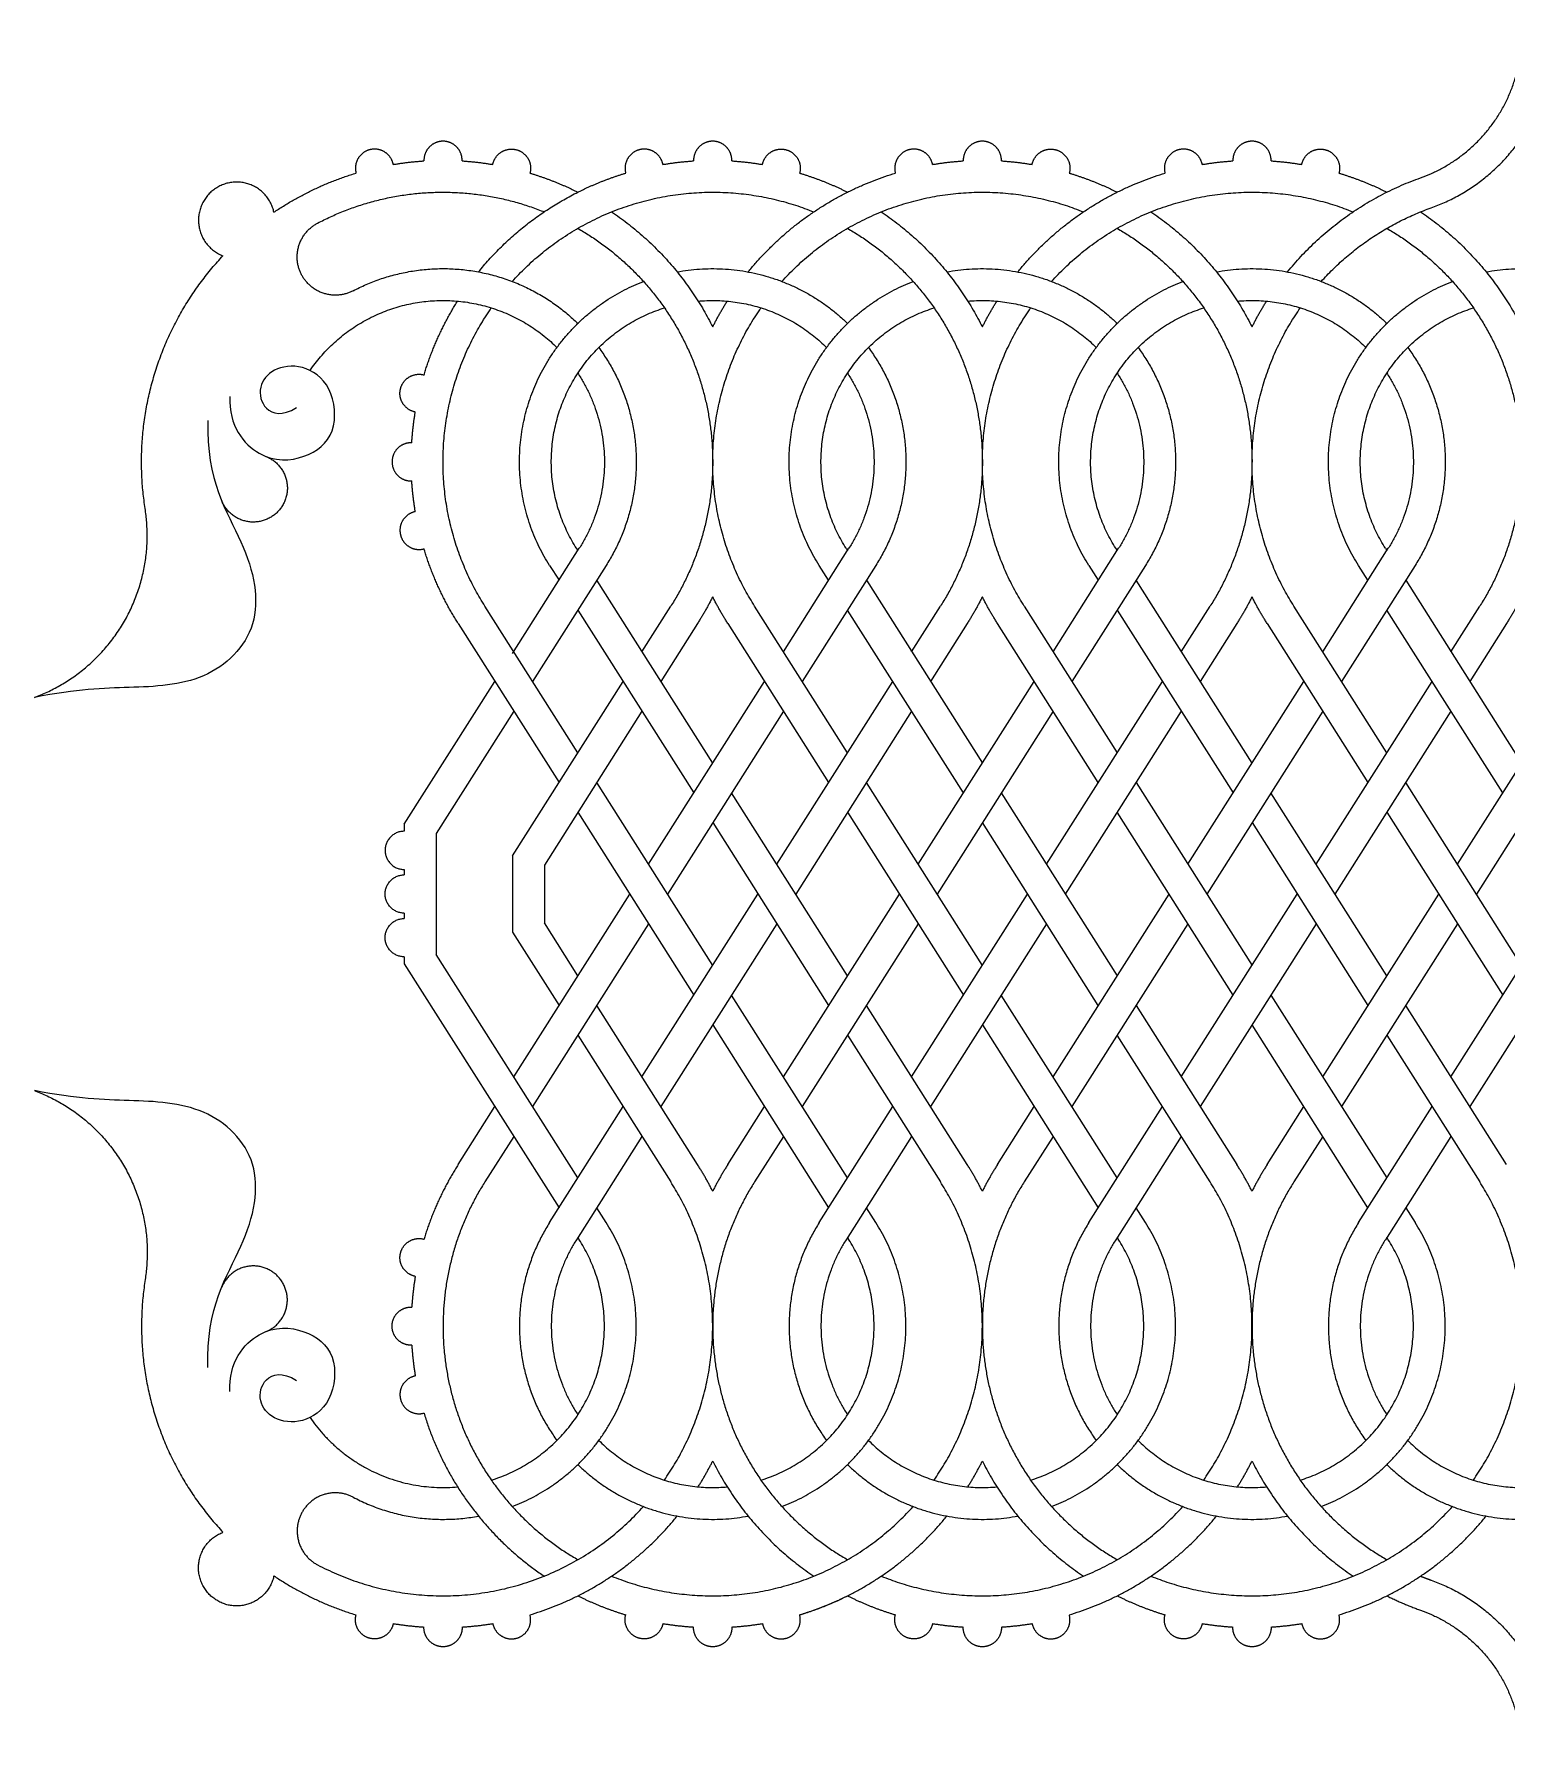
# Model space of a CAD drawing. Header units: millimetres. Extents: x -117 to 119, y -123 to 112.
# Drawn here: x 36.97 to 77.23, y 16.34 to 63.35 of the extents above; entities that cross this region are included whole.
import ezdxf

# ---------------------------------------------------------------- set-up
doc = ezdxf.new("R2010")
doc.units = ezdxf.units.MM
doc.header["$MEASUREMENT"] = 0
doc.layers.add('Layer 03', color=5, linetype='Continuous')

msp = doc.modelspace()

# ---------------------------------------------------------------- linework, layer by layer
at = {"layer": 'Layer 03'}
for p, q in [((50.043, 46.421), (51.869, 49.3)), ((51.829, 49.238), (51.79, 49.3)), ((57.451, 46.473), (59.243, 49.3)), ((59.164, 49.3), (59.204, 49.238)), ((64.825, 46.473), (66.618, 49.3)), ((66.578, 49.238), (66.539, 49.3)), ((72.2, 46.473), (73.993, 49.3)), ((73.913, 49.3), (73.953, 49.238)), ((52.604, 48.833), (50.592, 45.66)), ((51.054, 48.833), (51.314, 48.424)), ((59.979, 48.833), (57.966, 45.66)), ((58.688, 48.424), (58.429, 48.833)), ((67.354, 48.833), (65.341, 45.66)), ((65.803, 48.833), (66.063, 48.424)), ((74.728, 48.833), (72.715, 45.66)), ((73.437, 48.424), (73.178, 48.833)), ((55.517, 43.424), (52.345, 48.424)), ((59.72, 48.424), (62.891, 43.424)), ((70.266, 43.424), (67.094, 48.424)), ((74.469, 48.424), (77.64, 43.424)), ((51.829, 43.708), (49.289, 47.714)), ((51.829, 47.611), (55.001, 42.611)), ((53.583, 46.473), (54.37, 47.714)), ((59.204, 43.708), (56.664, 47.714)), ((62.375, 42.611), (59.204, 47.611)), ((60.957, 46.473), (61.744, 47.714)), ((64.038, 47.714), (66.578, 43.708)), ((66.578, 47.611), (69.75, 42.611)), ((68.332, 46.473), (69.119, 47.714)), ((73.953, 43.708), (71.413, 47.714)), ((77.125, 42.611), (73.953, 47.611)), ((75.706, 46.473), (76.493, 47.714)), ((48.553, 47.247), (51.314, 42.895)), ((55.105, 47.247), (54.098, 45.66)), ((55.928, 47.247), (58.688, 42.895)), ((62.48, 47.247), (61.473, 45.66)), ((66.063, 42.895), (63.303, 47.247)), ((69.854, 47.247), (68.848, 45.66)), ((70.677, 47.247), (73.437, 42.895)), ((77.229, 47.247), (76.222, 45.66)), ((47.081, 41.752), (49.56, 45.66)), ((50.043, 40.892), (53.067, 45.66)), ((53.763, 40.659), (56.935, 45.66)), ((57.27, 40.659), (60.442, 45.66)), ((61.138, 40.659), (64.309, 45.66)), ((64.645, 40.659), (67.816, 45.66)), ((68.512, 40.659), (71.684, 45.66)), ((72.019, 40.659), (75.191, 45.66)), ((75.887, 40.659), (79.058, 45.66)), ((50.076, 44.847), (47.952, 41.499)), ((53.583, 44.847), (50.914, 40.639)), ((57.451, 44.847), (54.279, 39.846)), ((60.957, 44.847), (57.786, 39.846)), ((64.825, 44.847), (61.653, 39.846)), ((68.332, 44.847), (65.16, 39.846)), ((72.2, 44.847), (69.028, 39.846)), ((75.706, 44.847), (72.535, 39.846)), ((79.574, 44.847), (76.403, 39.846)), ((55.517, 37.895), (52.345, 42.895)), ((62.891, 37.895), (59.72, 42.895)), ((67.094, 42.895), (70.266, 37.895)), ((77.64, 37.895), (74.469, 42.895)), ((59.204, 37.61), (56.032, 42.611)), ((63.407, 42.611), (66.578, 37.61)), ((73.953, 37.61), (70.781, 42.611)), ((51.829, 42.082), (55.001, 37.082)), ((59.204, 42.082), (62.375, 37.082)), ((69.75, 37.082), (66.578, 42.082)), ((73.953, 42.082), (77.125, 37.082)), ((47.081, 41.752), (47.081, 41.562)), ((47.952, 41.499), (47.952, 38.194)), ((55.517, 41.798), (58.688, 36.797)), ((66.063, 36.797), (62.891, 41.798)), ((70.266, 41.798), (73.437, 36.797)), ((47.081, 40.517), (47.081, 40.369)), ((50.043, 40.892), (50.043, 38.801)), ((50.076, 34.846), (53.248, 39.846)), ((53.583, 34.846), (56.754, 39.846)), ((57.451, 34.846), (60.622, 39.846)), ((60.957, 34.846), (64.129, 39.846)), ((64.825, 34.846), (67.997, 39.846)), ((68.332, 34.846), (71.503, 39.846)), ((72.2, 34.846), (75.371, 39.846)), ((75.706, 34.846), (78.878, 39.846)), ((47.081, 39.324), (47.081, 39.175)), ((53.763, 39.033), (50.592, 34.033)), ((51.829, 37.61), (50.914, 39.054)), ((57.27, 39.033), (54.098, 34.033)), ((61.138, 39.033), (57.966, 34.033)), ((64.645, 39.033), (61.473, 34.033)), ((68.512, 39.033), (65.341, 34.033)), ((72.019, 39.033), (68.848, 34.033)), ((75.887, 39.033), (72.715, 34.033)), ((79.394, 39.033), (76.222, 34.033)), ((50.043, 38.801), (51.314, 36.797)), ((47.081, 38.13), (47.081, 37.941)), ((51.829, 32.081), (47.952, 38.194)), ((47.081, 37.941), (51.314, 31.268)), ((55.105, 32.445), (52.345, 36.797)), ((59.204, 32.081), (56.032, 37.082)), ((62.48, 32.445), (59.72, 36.797)), ((66.578, 32.081), (63.407, 37.082)), ((67.094, 36.797), (69.854, 32.445)), ((70.781, 37.082), (73.953, 32.081)), ((77.229, 32.445), (74.469, 36.797)), ((55.517, 36.269), (58.688, 31.268)), ((62.891, 36.269), (66.063, 31.268)), ((73.437, 31.268), (70.266, 36.269)), ((51.829, 35.984), (54.37, 31.979)), ((59.204, 35.984), (61.744, 31.979)), ((69.119, 31.979), (66.578, 35.984)), ((73.953, 35.984), (76.493, 31.979)), ((48.553, 32.445), (49.56, 34.033)), ((51.054, 30.859), (53.067, 34.033)), ((55.928, 32.445), (56.935, 34.033)), ((58.429, 30.859), (60.442, 34.033)), ((63.303, 32.445), (64.309, 34.033)), ((65.803, 30.859), (67.816, 34.033)), ((70.677, 32.445), (71.684, 34.033)), ((73.178, 30.859), (75.191, 34.033)), ((50.076, 33.219), (49.289, 31.979)), ((53.583, 33.219), (51.79, 30.393)), ((57.451, 33.219), (56.664, 31.979)), ((60.957, 33.219), (59.164, 30.393)), ((64.825, 33.219), (64.038, 31.979)), ((68.332, 33.219), (66.539, 30.393)), ((72.2, 33.219), (71.413, 31.979)), ((75.706, 33.219), (73.913, 30.393)), ((52.604, 30.859), (52.345, 31.268)), ((59.979, 30.859), (59.72, 31.268)), ((67.354, 30.859), (67.094, 31.268)), ((74.469, 31.268), (74.728, 30.859)), ((51.829, 30.455), (51.869, 30.393)), ((59.204, 30.455), (59.243, 30.393)), ((66.578, 30.455), (66.618, 30.393)), ((73.993, 30.393), (73.953, 30.455))]:
    msp.add_line(p, q, dxfattribs=at)
msp.add_lwpolyline([(50.914, 40.639), (50.914, 39.054)], dxfattribs=at)
for points, weights in [([(74.874, 59.431), (77.64, 60.417), (77.64, 63.353)], [1, 0.817169285018, 1]), ([(75.166, 58.611), (76.715, 59.163), (77.64, 60.523)], [1, 0.950550319009, 1]), ([(46.781, 59.796), (47.198, 59.866), (47.62, 59.893)], [1, 0.998688853737, 1]), ([(48.664, 59.893), (49.086, 59.866), (49.503, 59.796)], [1, 0.998688853737, 1]), ([(54.156, 59.796), (54.572, 59.866), (54.994, 59.893)], [1, 0.998688853737, 1]), ([(56.039, 59.893), (56.461, 59.866), (56.878, 59.796)], [1, 0.998688853737, 1]), ([(61.53, 59.796), (61.947, 59.866), (62.369, 59.893)], [1, 0.998688853737, 1]), ([(63.413, 59.893), (63.835, 59.866), (64.252, 59.796)], [1, 0.998688853737, 1]), ([(68.905, 59.796), (69.322, 59.866), (69.743, 59.893)], [1, 0.998688853737, 1]), ([(70.788, 59.893), (71.21, 59.866), (71.627, 59.796)], [1, 0.998688853737, 1]), ([(43.517, 58.49), (44.559, 59.196), (45.764, 59.559)], [1, 0.988557630327, 1]), ([(50.52, 59.559), (51.197, 59.355), (51.829, 59.039)], [1, 0.996346281081, 1]), ([(51.829, 59.039), (52.462, 59.355), (53.138, 59.559)], [1, 0.996346281084, 1]), ([(56.487, 56.858), (58.085, 58.827), (60.513, 59.559)], [1, 0.955820526331, 1]), ([(57.895, 59.559), (58.572, 59.355), (59.204, 59.039)], [1, 0.996346281089, 1]), ([(63.862, 56.858), (65.459, 58.827), (67.887, 59.559)], [1, 0.95582052634, 1]), ([(65.269, 59.559), (65.946, 59.355), (66.578, 59.039)], [1, 0.996346281072, 1]), ([(71.236, 56.858), (72.694, 58.655), (74.874, 59.431)], [1, 0.962812317229, 1]), ([(72.644, 59.559), (73.321, 59.355), (73.953, 59.039)], [1, 0.996346281088, 1]), ([(44.712, 58.192), (47.742, 59.784), (50.914, 58.497)], [1, 0.907078023531, 1]), ([(49.113, 56.858), (50.235, 58.242), (51.829, 59.039)], [1, 0.977433229533, 1]), ([(50.035, 56.597), (53.492, 60.437), (58.281, 58.5)], [1, 0.818996400757, 1]), ([(57.41, 56.597), (60.866, 60.437), (65.656, 58.5)], [1, 0.818996400635, 1]), ([(64.784, 56.597), (68.241, 60.437), (73.031, 58.5)], [1, 0.818996400757, 1]), ([(52.752, 58.5), (54.548, 57.289), (55.517, 55.352)], [1, 0.96718552604, 1]), ([(60.126, 58.5), (61.922, 57.289), (62.891, 55.352)], [1, 0.967185526013, 1]), ([(67.501, 58.5), (69.297, 57.289), (70.266, 55.352)], [1, 0.96718552604, 1]), ([(72.159, 56.597), (73.408, 57.984), (75.166, 58.611)], [1, 0.969430638292, 1]), ([(74.875, 58.5), (76.671, 57.289), (77.64, 55.352)], [1, 0.967185526013, 1]), ([(39.996, 50.387), (39.373, 54.362), (42.123, 57.299)], [1, 0.898715701482, 1]), ([(45.685, 56.342), (49.081, 58.126), (51.829, 55.449)], [1, 0.809199389752, 1]), ([(54.546, 56.858), (57.24, 57.361), (59.204, 55.449)], [1, 0.887669925713, 1]), ([(61.92, 56.858), (64.615, 57.361), (66.578, 55.449)], [1, 0.887669925615, 1]), ([(69.295, 56.858), (71.989, 57.361), (73.953, 55.449)], [1, 0.887669925713, 1]), ([(76.67, 56.858), (79.364, 57.361), (81.328, 55.449)], [1, 0.887669925615, 1]), ([(47.622, 54.042), (47.944, 55.113), (48.54, 56.059)], [1, 0.990928577982, 1]), ([(55.119, 56.059), (57.171, 56.245), (58.631, 54.79)], [1, 0.906066287041, 1]), ([(55.517, 55.352), (55.698, 55.715), (55.915, 56.059)], [1, 0.998789616499, 1]), ([(62.493, 56.059), (64.546, 56.245), (66.006, 54.79)], [1, 0.906066286951, 1]), ([(62.891, 55.352), (63.073, 55.715), (63.289, 56.059)], [1, 0.998789616494, 1]), ([(69.868, 56.059), (71.92, 56.245), (73.38, 54.79)], [1, 0.906066287041, 1]), ([(70.266, 55.352), (70.447, 55.715), (70.664, 56.059)], [1, 0.998789616499, 1]), ([(49.289, 47.714), (46.664, 51.852), (49.463, 55.875)], [1, 0.832892422629, 1]), ([(56.664, 47.714), (54.039, 51.852), (56.837, 55.875)], [1, 0.832892422009, 1]), ([(64.038, 47.714), (61.414, 51.852), (64.212, 55.875)], [1, 0.832892421053, 1]), ([(71.413, 47.714), (68.788, 51.852), (71.586, 55.875)], [1, 0.83289242084, 1]), ([(52.402, 54.79), (54.537, 51.881), (52.604, 48.833)], [1, 0.825795826243, 1]), ([(59.777, 54.79), (61.912, 51.881), (59.979, 48.833)], [1, 0.825795826247, 1]), ([(67.151, 54.79), (69.286, 51.881), (67.354, 48.833)], [1, 0.825795826339, 1]), ([(74.526, 54.79), (76.661, 51.881), (74.728, 48.833)], [1, 0.825795826268, 1]), ([(51.829, 54.089), (53.396, 51.707), (51.869, 49.3)], [1, 0.840019645593, 1]), ([(59.204, 54.089), (60.77, 51.707), (59.243, 49.3)], [1, 0.840019645609, 1]), ([(66.578, 54.089), (68.145, 51.707), (66.618, 49.3)], [1, 0.840019642652, 1]), ([(73.953, 54.089), (75.519, 51.707), (73.993, 49.3)], [1, 0.84001964539, 1]), ([(47.288, 52.186), (47.314, 52.608), (47.384, 53.025)], [1, 0.998688853737, 1]), ([(47.384, 50.303), (47.314, 50.719), (47.288, 51.141)], [1, 0.998688853737, 1]), ([(36.966, 45.222), (40.595, 46.565), (39.996, 50.387)], [1, 0.773872505279, 1]), ([(48.553, 47.247), (47.948, 48.202), (47.622, 49.285)], [1, 0.990723950116, 1]), ([(55.517, 47.975), (55.329, 47.601), (55.105, 47.247)], [1, 0.99871399371, 1]), ([(55.928, 47.247), (55.704, 47.601), (55.517, 47.975)], [1, 0.998713993697, 1]), ([(62.891, 47.975), (62.704, 47.601), (62.48, 47.247)], [1, 0.998713993714, 1]), ([(63.303, 47.247), (63.078, 47.601), (62.891, 47.975)], [1, 0.998713993736, 1]), ([(70.266, 47.975), (70.078, 47.601), (69.854, 47.247)], [1, 0.998713993733, 1]), ([(70.677, 47.247), (70.453, 47.601), (70.266, 47.975)], [1, 0.998713993737, 1]), ([(77.64, 47.975), (77.453, 47.601), (77.229, 47.247)], [1, 0.998713993728, 1]), ([(36.966, 34.47), (40.595, 33.127), (39.996, 29.305)], [1, 0.773872505279, 1]), ([(48.553, 32.445), (47.948, 31.49), (47.622, 30.407)], [1, 0.990723950115, 1]), ([(55.517, 31.717), (55.329, 32.092), (55.105, 32.445)], [1, 0.99871399371, 1]), ([(55.928, 32.445), (55.704, 32.092), (55.517, 31.717)], [1, 0.998713993454, 1]), ([(62.891, 31.717), (62.704, 32.092), (62.48, 32.445)], [1, 0.998713993736, 1]), ([(63.303, 32.445), (63.078, 32.092), (62.891, 31.717)], [1, 0.998713993715, 1]), ([(70.266, 31.717), (70.078, 32.092), (69.854, 32.445)], [1, 0.998713993736, 1]), ([(70.677, 32.445), (70.453, 32.092), (70.266, 31.717)], [1, 0.998713993701, 1]), ([(54.196, 23.818), (56.994, 27.841), (54.37, 31.979)], [1, 0.832892422642, 1]), ([(61.571, 23.818), (64.369, 27.841), (61.744, 31.979)], [1, 0.832892422628, 1]), ([(68.945, 23.818), (71.743, 27.841), (69.119, 31.979)], [1, 0.832892421023, 1]), ([(76.32, 23.818), (79.118, 27.841), (76.493, 31.979)], [1, 0.83289242161, 1]), ([(51.054, 30.859), (49.121, 27.812), (51.257, 24.902)], [1, 0.825795826268, 1]), ([(58.429, 30.859), (56.496, 27.812), (58.631, 24.902)], [1, 0.825795826337, 1]), ([(65.803, 30.859), (63.87, 27.812), (66.006, 24.902)], [1, 0.825795826268, 1]), ([(73.178, 30.859), (71.245, 27.812), (73.38, 24.902)], [1, 0.82579582634, 1]), ([(51.79, 30.393), (50.263, 27.986), (51.829, 25.604)], [1, 0.840019645378, 1]), ([(59.164, 30.393), (57.638, 27.986), (59.204, 25.604)], [1, 0.840019645643, 1]), ([(66.539, 30.393), (65.012, 27.986), (66.578, 25.604)], [1, 0.840019645523, 1]), ([(73.913, 30.393), (72.387, 27.986), (73.953, 25.604)], [1, 0.840019645662, 1]), ([(39.996, 29.305), (39.373, 25.33), (42.123, 22.393)], [1, 0.898715660045, 1]), ([(47.384, 29.39), (47.314, 28.973), (47.288, 28.551)], [1, 0.998688853737, 1]), ([(47.288, 27.507), (47.314, 27.085), (47.384, 26.668)], [1, 0.998688853737, 1]), ([(44.505, 25.53), (45.967, 23.401), (48.54, 23.634)], [1, 0.86301887473, 1]), ([(47.622, 25.651), (48.471, 22.831), (50.914, 21.188)], [1, 0.941757131534, 1]), ([(52.402, 24.902), (53.862, 23.448), (55.915, 23.634)], [1, 0.906066287041, 1]), ([(59.777, 24.902), (61.237, 23.448), (63.289, 23.634)], [1, 0.906066286951, 1]), ([(67.151, 24.902), (68.611, 23.448), (70.664, 23.634)], [1, 0.906066287041, 1]), ([(74.526, 24.902), (75.986, 23.448), (78.038, 23.634)], [1, 0.906066286951, 1]), ([(51.829, 24.244), (53.793, 22.331), (56.487, 22.835)], [1, 0.887669925713, 1]), ([(55.119, 23.634), (55.335, 23.977), (55.517, 24.34)], [1, 0.998789616499, 1]), ([(55.517, 24.34), (56.486, 22.403), (58.281, 21.192)], [1, 0.96718552604, 1]), ([(59.204, 24.244), (61.167, 22.331), (63.862, 22.835)], [1, 0.887669925615, 1]), ([(62.493, 23.634), (62.71, 23.977), (62.891, 24.34)], [1, 0.998789616494, 1]), ([(62.891, 24.34), (63.86, 22.403), (65.656, 21.192)], [1, 0.967185526013, 1]), ([(66.578, 24.244), (68.542, 22.331), (71.236, 22.835)], [1, 0.887669925713, 1]), ([(69.868, 23.634), (70.084, 23.977), (70.266, 24.34)], [1, 0.998789616499, 1]), ([(70.266, 24.34), (71.235, 22.403), (73.031, 21.192)], [1, 0.96718552604, 1]), ([(73.953, 24.244), (75.916, 22.331), (78.611, 22.835)], [1, 0.887669925615, 1]), ([(44.712, 21.5), (49.788, 18.834), (53.623, 23.095)], [1, 0.789480993484, 1]), ([(45.685, 23.351), (47.309, 22.498), (49.113, 22.835)], [1, 0.94466301058, 1]), ([(52.752, 21.192), (57.542, 19.255), (60.998, 23.095)], [1, 0.818996400757, 1]), ([(60.126, 21.192), (64.916, 19.255), (68.373, 23.095)], [1, 0.818996400635, 1]), ([(67.501, 21.192), (72.291, 19.255), (75.747, 23.095)], [1, 0.818996400757, 1]), ([(50.52, 20.134), (52.948, 20.865), (54.546, 22.835)], [1, 0.955820526327, 1]), ([(57.895, 20.134), (60.323, 20.865), (61.92, 22.835)], [1, 0.955820526355, 1]), ([(65.269, 20.134), (67.698, 20.865), (69.295, 22.835)], [1, 0.955820526297, 1]), ([(72.644, 20.134), (75.072, 20.865), (76.67, 22.835)], [1, 0.955820526352, 1]), ([(43.517, 21.202), (44.559, 20.497), (45.764, 20.134)], [1, 0.988557630327, 1]), ([(74.875, 21.192), (75.019, 21.134), (75.166, 21.082)], [1, 0.999778044175, 1]), ([(75.166, 21.082), (76.715, 20.53), (77.64, 19.17)], [1, 0.950550319009, 1]), ([(51.829, 20.654), (52.462, 20.338), (53.138, 20.134)], [1, 0.996346281084, 1]), ([(51.829, 20.654), (52.462, 20.338), (53.138, 20.134)], [1, 0.996346281084, 1]), ([(57.895, 20.134), (58.572, 20.338), (59.204, 20.654)], [1, 0.996346281089, 1]), ([(59.204, 20.654), (59.836, 20.338), (60.513, 20.134)], [1, 0.996346281083, 1]), ([(66.578, 20.654), (67.211, 20.338), (67.887, 20.134)], [1, 0.996346281085, 1]), ([(73.953, 20.654), (74.401, 20.43), (74.874, 20.261)], [1, 0.99815694576, 1]), ([(74.874, 20.261), (77.64, 19.276), (77.64, 16.339)], [1, 0.817169285018, 1]), ([(46.781, 19.896), (47.198, 19.827), (47.62, 19.8)], [1, 0.998688853737, 1]), ([(48.664, 19.8), (49.086, 19.827), (49.503, 19.896)], [1, 0.998688853737, 1]), ([(54.156, 19.896), (54.572, 19.827), (54.994, 19.8)], [1, 0.998688853737, 1]), ([(54.156, 19.896), (54.572, 19.827), (54.994, 19.8)], [1, 0.998688853737, 1]), ([(56.039, 19.8), (56.461, 19.827), (56.878, 19.896)], [1, 0.998688853737, 1]), ([(56.039, 19.8), (56.461, 19.827), (56.878, 19.896)], [1, 0.998688853737, 1]), ([(61.53, 19.896), (61.947, 19.827), (62.369, 19.8)], [1, 0.998688853737, 1]), ([(63.413, 19.8), (63.835, 19.827), (64.252, 19.896)], [1, 0.998688853737, 1]), ([(68.905, 19.896), (69.322, 19.827), (69.743, 19.8)], [1, 0.998688853737, 1]), ([(70.788, 19.8), (71.21, 19.827), (71.627, 19.896)], [1, 0.998688853737, 1])]:
    msp.add_rational_spline(points, weights, degree=2, dxfattribs=at)
for points, weights, knots in [([(46.781, 59.796), (46.738, 60.013), (46.552, 60.133), (46.365, 60.253), (46.15, 60.202), (45.934, 60.152), (45.82, 59.962), (45.707, 59.773), (45.764, 59.559)], [1, 0.920818306781, 1, 0.920818306781, 1, 0.920818306781, 1, 0.920818306781, 1], [0.296268, 0.296268, 0.296268, 1.498136, 1.498136, 2.700004, 2.700004, 3.901872, 3.901872, 5.103741, 5.103741, 5.103741]), ([(48.664, 59.893), (48.671, 60.114), (48.517, 60.273), (48.363, 60.432), (48.142, 60.432), (47.921, 60.432), (47.767, 60.273), (47.613, 60.114), (47.62, 59.893)], [1, 0.920818306781, 1, 0.920818306781, 1, 0.920818306781, 1, 0.920818306781, 1], [9.377236, 9.377236, 9.377236, 10.579104, 10.579104, 11.780972, 11.780972, 12.982841, 12.982841, 14.184709, 14.184709, 14.184709]), ([(49.503, 59.796), (49.546, 60.013), (49.733, 60.133), (49.919, 60.253), (50.134, 60.202), (50.35, 60.152), (50.464, 59.962), (50.577, 59.773), (50.52, 59.559)], [1, 0.920818306752, 1, 0.920818306752, 1, 0.920818306752, 1, 0.920818306752, 1], [0.296268, 0.296268, 0.296268, 1.498136, 1.498136, 2.700004, 2.700004, 3.901872, 3.901872, 5.103741, 5.103741, 5.103741]), ([(54.156, 59.796), (54.112, 60.013), (53.926, 60.133), (53.74, 60.253), (53.524, 60.202), (53.309, 60.152), (53.195, 59.962), (53.081, 59.773), (53.138, 59.559)], [1, 0.920818306781, 1, 0.920818306781, 1, 0.920818306781, 1, 0.920818306781, 1], [0.296268, 0.296268, 0.296268, 1.498136, 1.498136, 2.700004, 2.700004, 3.901872, 3.901872, 5.103741, 5.103741, 5.103741]), ([(56.039, 59.893), (56.046, 60.114), (55.892, 60.273), (55.738, 60.432), (55.517, 60.432), (55.295, 60.432), (55.141, 60.273), (54.987, 60.114), (54.994, 59.893)], [1, 0.920818306781, 1, 0.920818306781, 1, 0.920818306781, 1, 0.920818306781, 1], [9.377236, 9.377236, 9.377236, 10.579104, 10.579104, 11.780972, 11.780972, 12.982841, 12.982841, 14.184709, 14.184709, 14.184709]), ([(56.878, 59.796), (56.921, 60.013), (57.107, 60.133), (57.293, 60.253), (57.509, 60.202), (57.724, 60.152), (57.838, 59.962), (57.952, 59.773), (57.895, 59.559)], [1, 0.920818306752, 1, 0.920818306752, 1, 0.920818306752, 1, 0.920818306752, 1], [0.296268, 0.296268, 0.296268, 1.498136, 1.498136, 2.700004, 2.700004, 3.901872, 3.901872, 5.103741, 5.103741, 5.103741]), ([(61.53, 59.796), (61.487, 60.013), (61.301, 60.133), (61.115, 60.253), (60.899, 60.202), (60.683, 60.152), (60.57, 59.962), (60.456, 59.773), (60.513, 59.559)], [1, 0.920818306781, 1, 0.920818306781, 1, 0.920818306781, 1, 0.920818306781, 1], [0.296268, 0.296268, 0.296268, 1.498136, 1.498136, 2.700004, 2.700004, 3.901872, 3.901872, 5.103741, 5.103741, 5.103741]), ([(63.413, 59.893), (63.42, 60.114), (63.266, 60.273), (63.112, 60.432), (62.891, 60.432), (62.67, 60.432), (62.516, 60.273), (62.362, 60.114), (62.369, 59.893)], [1, 0.920818306781, 1, 0.920818306781, 1, 0.920818306781, 1, 0.920818306781, 1], [9.377236, 9.377236, 9.377236, 10.579104, 10.579104, 11.780972, 11.780972, 12.982841, 12.982841, 14.184709, 14.184709, 14.184709]), ([(64.252, 59.796), (64.296, 60.013), (64.482, 60.133), (64.668, 60.253), (64.883, 60.202), (65.099, 60.152), (65.213, 59.962), (65.327, 59.773), (65.269, 59.559)], [1, 0.920818306752, 1, 0.920818306752, 1, 0.920818306752, 1, 0.920818306752, 1], [0.296268, 0.296268, 0.296268, 1.498136, 1.498136, 2.700004, 2.700004, 3.901872, 3.901872, 5.103741, 5.103741, 5.103741]), ([(68.905, 59.796), (68.861, 60.013), (68.675, 60.133), (68.489, 60.253), (68.274, 60.202), (68.058, 60.152), (67.944, 59.962), (67.83, 59.773), (67.887, 59.559)], [1, 0.920818306781, 1, 0.920818306781, 1, 0.920818306781, 1, 0.920818306781, 1], [0.296268, 0.296268, 0.296268, 1.498136, 1.498136, 2.700004, 2.700004, 3.901872, 3.901872, 5.103741, 5.103741, 5.103741]), ([(70.788, 59.893), (70.795, 60.114), (70.641, 60.273), (70.487, 60.432), (70.266, 60.432), (70.044, 60.432), (69.89, 60.273), (69.736, 60.114), (69.743, 59.893)], [1, 0.920818306781, 1, 0.920818306781, 1, 0.920818306781, 1, 0.920818306781, 1], [9.377236, 9.377236, 9.377236, 10.579104, 10.579104, 11.780972, 11.780972, 12.982841, 12.982841, 14.184709, 14.184709, 14.184709]), ([(71.627, 59.796), (71.67, 60.013), (71.856, 60.133), (72.042, 60.253), (72.258, 60.202), (72.473, 60.152), (72.587, 59.962), (72.701, 59.773), (72.644, 59.559)], [1, 0.920818306752, 1, 0.920818306752, 1, 0.920818306752, 1, 0.920818306752, 1], [0.296268, 0.296268, 0.296268, 1.498136, 1.498136, 2.700004, 2.700004, 3.901872, 3.901872, 5.103741, 5.103741, 5.103741]), ([(43.517, 58.49), (43.394, 59.07), (42.832, 59.26), (42.271, 59.45), (41.82, 59.065), (41.37, 58.681), (41.47, 58.096), (41.57, 57.512), (42.123, 57.299)], [1, 0.869371062485, 1, 0.869371062485, 1, 0.869371062485, 1, 0.869371062485, 1], [1.501501, 1.501501, 1.501501, 4.595673, 4.595673, 7.689845, 7.689845, 10.784018, 10.784018, 13.87819, 13.87819, 13.87819]), ([(45.685, 56.342), (44.759, 55.855), (44.273, 56.781), (43.787, 57.706), (44.712, 58.192)], [1, 0.707106781187, 1, 0.707106781187, 1], [0, 0, 0, 4.712389, 4.712389, 9.424778, 9.424778, 9.424778]), ([(51.829, 58.05), (54.553, 56.478), (55.303, 53.424), (56.054, 50.37), (54.37, 47.714)], [1, 0.919847751794, 1, 0.919847751794, 1], [209.611056, 209.611056, 209.611056, 228.691794, 228.691794, 247.772532, 247.772532, 247.772532]), ([(59.204, 58.05), (61.927, 56.478), (62.678, 53.424), (63.429, 50.37), (61.744, 47.714)], [1, 0.919847751789, 1, 0.919847751789, 1], [209.611056, 209.611056, 209.611056, 228.691794, 228.691794, 247.772532, 247.772532, 247.772532]), ([(66.578, 58.05), (69.302, 56.478), (70.053, 53.424), (70.803, 50.37), (69.119, 47.714)], [1, 0.919847751813, 1, 0.919847751813, 1], [209.611056, 209.611056, 209.611056, 228.691794, 228.691794, 247.772532, 247.772532, 247.772532]), ([(73.953, 58.05), (76.677, 56.478), (77.427, 53.424), (78.178, 50.37), (76.493, 47.714)], [1, 0.919847751789, 1, 0.919847751789, 1], [209.611056, 209.611056, 209.611056, 228.691794, 228.691794, 247.772532, 247.772532, 247.772532]), ([(51.054, 48.833), (49.714, 50.947), (50.5, 53.324), (51.286, 55.7), (53.623, 56.597)], [1, 0.903726879255, 1, 0.903726879255, 1], [131.17286, 131.17286, 131.17286, 149.901641, 149.901641, 168.630423, 168.630423, 168.630423]), ([(58.429, 48.833), (57.088, 50.947), (57.875, 53.324), (58.661, 55.7), (60.998, 56.597)], [1, 0.903726878634, 1, 0.903726878634, 1], [131.17286, 131.17286, 131.17286, 149.901641, 149.901641, 168.630423, 168.630423, 168.630423]), ([(65.803, 48.833), (64.463, 50.947), (65.249, 53.324), (66.036, 55.7), (68.373, 56.597)], [1, 0.903726878861, 1, 0.903726878861, 1], [131.17286, 131.17286, 131.17286, 149.901641, 149.901641, 168.630423, 168.630423, 168.630423]), ([(73.178, 48.833), (71.837, 50.947), (72.624, 53.324), (73.41, 55.7), (75.747, 56.597)], [1, 0.903726879272, 1, 0.903726879272, 1], [131.17286, 131.17286, 131.17286, 149.901641, 149.901641, 168.630423, 168.630423, 168.630423]), ([(44.505, 54.163), (45.675, 55.867), (47.734, 56.058), (49.792, 56.249), (51.257, 54.79)], [1, 0.905568378207, 1, 0.905568378207, 1], [111.693967, 111.693967, 111.693967, 124.98287, 124.98287, 138.271772, 138.271772, 138.271772]), ([(51.79, 49.3), (50.624, 51.137), (51.372, 53.18), (52.12, 55.224), (54.196, 55.875)], [1, 0.896922892812, 1, 0.896922892812, 1], [93.991039, 93.991039, 93.991039, 107.885324, 107.885324, 121.77961, 121.77961, 121.77961]), ([(59.164, 49.3), (57.999, 51.137), (58.747, 53.18), (59.495, 55.224), (61.571, 55.875)], [1, 0.896922892837, 1, 0.896922892837, 1], [93.991039, 93.991039, 93.991039, 107.885324, 107.885324, 121.77961, 121.77961, 121.77961]), ([(66.539, 49.3), (65.374, 51.137), (66.121, 53.18), (66.869, 55.224), (68.945, 55.875)], [1, 0.896922892779, 1, 0.896922892779, 1], [93.991039, 93.991039, 93.991039, 107.885324, 107.885324, 121.77961, 121.77961, 121.77961]), ([(73.913, 49.3), (72.748, 51.137), (73.496, 53.18), (74.244, 55.224), (76.32, 55.875)], [1, 0.896922892617, 1, 0.896922892617, 1], [93.991039, 93.991039, 93.991039, 107.885324, 107.885324, 121.77961, 121.77961, 121.77961]), ([(47.384, 53.025), (47.167, 53.068), (47.047, 53.254), (46.927, 53.44), (46.978, 53.656), (47.028, 53.871), (47.218, 53.985), (47.408, 54.099), (47.622, 54.042)], [1, 0.920818306752, 1, 0.920818306752, 1, 0.920818306752, 1, 0.920818306752, 1], [0.296268, 0.296268, 0.296268, 1.498136, 1.498136, 2.700004, 2.700004, 3.901872, 3.901872, 5.103741, 5.103741, 5.103741]), ([(47.288, 52.186), (47.066, 52.193), (46.907, 52.039), (46.748, 51.885), (46.748, 51.664), (46.748, 51.442), (46.907, 51.288), (47.066, 51.134), (47.288, 51.141)], [1, 0.920818306781, 1, 0.920818306781, 1, 0.920818306781, 1, 0.920818306781, 1], [9.377236, 9.377236, 9.377236, 10.579104, 10.579104, 11.780972, 11.780972, 12.982841, 12.982841, 14.184709, 14.184709, 14.184709]), ([(43.295, 51.814), (43.761, 51.63), (43.865, 51.14), (43.968, 50.649), (43.615, 50.293), (43.263, 49.937), (42.772, 50.034), (42.28, 50.132), (42.091, 50.596)], [1, 0.880634566726, 1, 0.880634566726, 1, 0.880634566726, 1, 0.880634566726, 1], [0, 0, 0, 2.638739, 2.638739, 5.277477, 5.277477, 7.916216, 7.916216, 10.554955, 10.554955, 10.554955]), ([(47.384, 50.303), (47.167, 50.259), (47.047, 50.073), (46.927, 49.887), (46.978, 49.671), (47.028, 49.456), (47.218, 49.342), (47.408, 49.228), (47.622, 49.285)], [1, 0.920818306781, 1, 0.920818306781, 1, 0.920818306781, 1, 0.920818306781, 1], [0.296268, 0.296268, 0.296268, 1.498136, 1.498136, 2.700004, 2.700004, 3.901872, 3.901872, 5.103741, 5.103741, 5.103741]), ([(47.081, 41.562), (46.559, 41.562), (46.559, 41.04), (46.559, 40.517), (47.081, 40.517)], [1, 0.707106781187, 1, 0.707106781187, 1], [9.424778, 9.424778, 9.424778, 11.780972, 11.780972, 14.137167, 14.137167, 14.137167]), ([(47.081, 39.324), (46.559, 39.324), (46.559, 39.846), (46.559, 40.369), (47.081, 40.369)], [1, 0.707106781187, 1, 0.707106781187, 1], [9.424778, 9.424778, 9.424778, 11.780972, 11.780972, 14.137167, 14.137167, 14.137167]), ([(47.081, 38.13), (46.559, 38.13), (46.559, 38.653), (46.559, 39.175), (47.081, 39.175)], [1, 0.707106781187, 1, 0.707106781187, 1], [9.424778, 9.424778, 9.424778, 11.780972, 11.780972, 14.137167, 14.137167, 14.137167]), ([(49.289, 31.979), (47.605, 29.323), (48.355, 26.269), (49.106, 23.215), (51.829, 21.642)], [1, 0.919847751782, 1, 0.919847751782, 1], [146.665285, 146.665285, 146.665285, 165.746023, 165.746023, 184.826762, 184.826762, 184.826762]), ([(56.664, 31.979), (54.979, 29.323), (55.73, 26.269), (56.48, 23.215), (59.204, 21.642)], [1, 0.919847751814, 1, 0.919847751814, 1], [146.665285, 146.665285, 146.665285, 165.746023, 165.746023, 184.826762, 184.826762, 184.826762]), ([(64.038, 31.979), (62.354, 29.323), (63.104, 26.269), (63.855, 23.215), (66.578, 21.642)], [1, 0.919847751789, 1, 0.919847751789, 1], [146.665285, 146.665285, 146.665285, 165.746023, 165.746023, 184.826762, 184.826762, 184.826762]), ([(71.413, 31.979), (69.728, 29.323), (70.479, 26.269), (71.229, 23.215), (73.953, 21.642)], [1, 0.919847751806, 1, 0.919847751806, 1], [146.665285, 146.665285, 146.665285, 165.746023, 165.746023, 184.826762, 184.826762, 184.826762]), ([(50.035, 23.095), (52.372, 23.992), (53.159, 26.369), (53.945, 28.745), (52.604, 30.859)], [1, 0.903726879246, 1, 0.903726879246, 1], [184.142467, 184.142467, 184.142467, 202.871249, 202.871249, 221.600031, 221.600031, 221.600031]), ([(57.41, 23.095), (59.747, 23.992), (60.533, 26.369), (61.32, 28.745), (59.979, 30.859)], [1, 0.903726879255, 1, 0.903726879255, 1], [184.142467, 184.142467, 184.142467, 202.871249, 202.871249, 221.600031, 221.600031, 221.600031]), ([(64.784, 23.095), (67.121, 23.992), (67.908, 26.369), (68.694, 28.745), (67.354, 30.859)], [1, 0.903726879015, 1, 0.903726879015, 1], [184.142467, 184.142467, 184.142467, 202.871249, 202.871249, 221.600031, 221.600031, 221.600031]), ([(72.159, 23.095), (74.496, 23.992), (75.282, 26.369), (76.069, 28.745), (74.728, 30.859)], [1, 0.903726878646, 1, 0.903726878646, 1], [184.142467, 184.142467, 184.142467, 202.871249, 202.871249, 221.600031, 221.600031, 221.600031]), ([(47.384, 29.39), (47.167, 29.433), (47.047, 29.619), (46.927, 29.806), (46.978, 30.021), (47.028, 30.237), (47.218, 30.35), (47.408, 30.464), (47.622, 30.407)], [1, 0.920818306781, 1, 0.920818306781, 1, 0.920818306781, 1, 0.920818306781, 1], [0.296268, 0.296268, 0.296268, 1.498136, 1.498136, 2.700004, 2.700004, 3.901872, 3.901872, 5.103741, 5.103741, 5.103741]), ([(49.463, 23.818), (51.539, 24.469), (52.286, 26.512), (53.034, 28.555), (51.869, 30.393)], [1, 0.896922892804, 1, 0.896922892804, 1], [130.997456, 130.997456, 130.997456, 144.891741, 144.891741, 158.786026, 158.786026, 158.786026]), ([(56.837, 23.818), (58.913, 24.469), (59.661, 26.512), (60.409, 28.555), (59.243, 30.393)], [1, 0.896922892812, 1, 0.896922892812, 1], [130.997456, 130.997456, 130.997456, 144.891741, 144.891741, 158.786026, 158.786026, 158.786026]), ([(64.212, 23.818), (66.288, 24.469), (67.036, 26.512), (67.783, 28.555), (66.618, 30.393)], [1, 0.896922892664, 1, 0.896922892664, 1], [130.997456, 130.997456, 130.997456, 144.891741, 144.891741, 158.786026, 158.786026, 158.786026]), ([(71.586, 23.818), (73.662, 24.469), (74.41, 26.512), (75.158, 28.555), (73.993, 30.393)], [1, 0.896922892812, 1, 0.896922892812, 1], [130.997456, 130.997456, 130.997456, 144.891741, 144.891741, 158.786026, 158.786026, 158.786026]), ([(43.295, 27.879), (43.761, 28.063), (43.865, 28.553), (43.968, 29.043), (43.615, 29.399), (43.263, 29.756), (42.772, 29.658), (42.28, 29.56), (42.091, 29.096)], [1, 0.880634566726, 1, 0.880634566726, 1, 0.880634566726, 1, 0.880634566726, 1], [0, 0, 0, 2.638739, 2.638739, 5.277477, 5.277477, 7.916216, 7.916216, 10.554955, 10.554955, 10.554955]), ([(47.288, 27.507), (47.066, 27.5), (46.907, 27.654), (46.748, 27.808), (46.748, 28.029), (46.748, 28.25), (46.907, 28.404), (47.066, 28.558), (47.288, 28.551)], [1, 0.920818306781, 1, 0.920818306781, 1, 0.920818306781, 1, 0.920818306781, 1], [9.377236, 9.377236, 9.377236, 10.579104, 10.579104, 11.780972, 11.780972, 12.982841, 12.982841, 14.184709, 14.184709, 14.184709]), ([(47.384, 26.668), (47.167, 26.624), (47.047, 26.438), (46.927, 26.252), (46.978, 26.037), (47.028, 25.821), (47.218, 25.707), (47.408, 25.593), (47.622, 25.651)], [1, 0.920818306752, 1, 0.920818306752, 1, 0.920818306752, 1, 0.920818306752, 1], [0.296268, 0.296268, 0.296268, 1.498136, 1.498136, 2.700004, 2.700004, 3.901872, 3.901872, 5.103741, 5.103741, 5.103741]), ([(45.685, 23.351), (44.759, 23.837), (44.273, 22.912), (43.787, 21.986), (44.712, 21.5)], [1, 0.707106781187, 1, 0.707106781187, 1], [0, 0, 0, 4.712389, 4.712389, 9.424778, 9.424778, 9.424778]), ([(43.517, 21.202), (43.394, 20.623), (42.832, 20.432), (42.271, 20.242), (41.82, 20.627), (41.37, 21.012), (41.47, 21.596), (41.57, 22.18), (42.123, 22.393)], [1, 0.869371062485, 1, 0.869371062485, 1, 0.869371062485, 1, 0.869371062485, 1], [1.501501, 1.501501, 1.501501, 4.595673, 4.595673, 7.689845, 7.689845, 10.784018, 10.784018, 13.87819, 13.87819, 13.87819]), ([(46.781, 19.896), (46.738, 19.679), (46.552, 19.56), (46.365, 19.44), (46.15, 19.49), (45.934, 19.54), (45.82, 19.73), (45.707, 19.92), (45.764, 20.134)], [1, 0.920818306781, 1, 0.920818306781, 1, 0.920818306781, 1, 0.920818306781, 1], [0.296268, 0.296268, 0.296268, 1.498136, 1.498136, 2.700004, 2.700004, 3.901872, 3.901872, 5.103741, 5.103741, 5.103741]), ([(48.664, 19.8), (48.671, 19.579), (48.517, 19.42), (48.363, 19.261), (48.142, 19.261), (47.921, 19.261), (47.767, 19.42), (47.613, 19.579), (47.62, 19.8)], [1, 0.920818306781, 1, 0.920818306781, 1, 0.920818306781, 1, 0.920818306781, 1], [9.377236, 9.377236, 9.377236, 10.579104, 10.579104, 11.780972, 11.780972, 12.982841, 12.982841, 14.184709, 14.184709, 14.184709]), ([(49.503, 19.896), (49.546, 19.679), (49.733, 19.56), (49.919, 19.44), (50.134, 19.49), (50.35, 19.54), (50.464, 19.73), (50.577, 19.92), (50.52, 20.134)], [1, 0.920818306752, 1, 0.920818306752, 1, 0.920818306752, 1, 0.920818306752, 1], [0.296268, 0.296268, 0.296268, 1.498136, 1.498136, 2.700004, 2.700004, 3.901872, 3.901872, 5.103741, 5.103741, 5.103741]), ([(54.156, 19.896), (54.112, 19.679), (53.926, 19.56), (53.74, 19.44), (53.524, 19.49), (53.309, 19.54), (53.195, 19.73), (53.081, 19.92), (53.138, 20.134)], [1, 0.920818306781, 1, 0.920818306781, 1, 0.920818306781, 1, 0.920818306781, 1], [0.296268, 0.296268, 0.296268, 1.498136, 1.498136, 2.700004, 2.700004, 3.901872, 3.901872, 5.103741, 5.103741, 5.103741]), ([(56.039, 19.8), (56.046, 19.579), (55.892, 19.42), (55.738, 19.261), (55.517, 19.261), (55.295, 19.261), (55.141, 19.42), (54.987, 19.579), (54.994, 19.8)], [1, 0.920818306781, 1, 0.920818306781, 1, 0.920818306781, 1, 0.920818306781, 1], [9.377236, 9.377236, 9.377236, 10.579104, 10.579104, 11.780972, 11.780972, 12.982841, 12.982841, 14.184709, 14.184709, 14.184709]), ([(56.878, 19.896), (56.921, 19.679), (57.107, 19.56), (57.293, 19.44), (57.509, 19.49), (57.724, 19.54), (57.838, 19.73), (57.952, 19.92), (57.895, 20.134)], [1, 0.920818306752, 1, 0.920818306752, 1, 0.920818306752, 1, 0.920818306752, 1], [0.296268, 0.296268, 0.296268, 1.498136, 1.498136, 2.700004, 2.700004, 3.901872, 3.901872, 5.103741, 5.103741, 5.103741]), ([(61.53, 19.896), (61.487, 19.679), (61.301, 19.56), (61.115, 19.44), (60.899, 19.49), (60.683, 19.54), (60.57, 19.73), (60.456, 19.92), (60.513, 20.134)], [1, 0.920818306781, 1, 0.920818306781, 1, 0.920818306781, 1, 0.920818306781, 1], [0.296268, 0.296268, 0.296268, 1.498136, 1.498136, 2.700004, 2.700004, 3.901872, 3.901872, 5.103741, 5.103741, 5.103741]), ([(63.413, 19.8), (63.42, 19.579), (63.266, 19.42), (63.112, 19.261), (62.891, 19.261), (62.67, 19.261), (62.516, 19.42), (62.362, 19.579), (62.369, 19.8)], [1, 0.920818306781, 1, 0.920818306781, 1, 0.920818306781, 1, 0.920818306781, 1], [9.377236, 9.377236, 9.377236, 10.579104, 10.579104, 11.780972, 11.780972, 12.982841, 12.982841, 14.184709, 14.184709, 14.184709]), ([(64.252, 19.896), (64.296, 19.679), (64.482, 19.56), (64.668, 19.44), (64.883, 19.49), (65.099, 19.54), (65.213, 19.73), (65.327, 19.92), (65.269, 20.134)], [1, 0.920818306752, 1, 0.920818306752, 1, 0.920818306752, 1, 0.920818306752, 1], [0.296268, 0.296268, 0.296268, 1.498136, 1.498136, 2.700004, 2.700004, 3.901872, 3.901872, 5.103741, 5.103741, 5.103741]), ([(68.905, 19.896), (68.861, 19.679), (68.675, 19.56), (68.489, 19.44), (68.274, 19.49), (68.058, 19.54), (67.944, 19.73), (67.83, 19.92), (67.887, 20.134)], [1, 0.920818306781, 1, 0.920818306781, 1, 0.920818306781, 1, 0.920818306781, 1], [0.296268, 0.296268, 0.296268, 1.498136, 1.498136, 2.700004, 2.700004, 3.901872, 3.901872, 5.103741, 5.103741, 5.103741]), ([(70.788, 19.8), (70.795, 19.579), (70.641, 19.42), (70.487, 19.261), (70.266, 19.261), (70.044, 19.261), (69.89, 19.42), (69.736, 19.579), (69.743, 19.8)], [1, 0.920818306781, 1, 0.920818306781, 1, 0.920818306781, 1, 0.920818306781, 1], [9.377236, 9.377236, 9.377236, 10.579104, 10.579104, 11.780972, 11.780972, 12.982841, 12.982841, 14.184709, 14.184709, 14.184709]), ([(71.627, 19.896), (71.67, 19.679), (71.856, 19.56), (72.042, 19.44), (72.258, 19.49), (72.473, 19.54), (72.587, 19.73), (72.701, 19.92), (72.644, 20.134)], [1, 0.920818306752, 1, 0.920818306752, 1, 0.920818306752, 1, 0.920818306752, 1], [0.296268, 0.296268, 0.296268, 1.498136, 1.498136, 2.700004, 2.700004, 3.901872, 3.901872, 5.103741, 5.103741, 5.103741])]:
    msp.add_rational_spline(points, weights, degree=2, knots=knots, dxfattribs=at)
for points in [[(42.316, 53.454), (42.275, 52.647), (43.109, 51.632), (44.402, 51.716), (45.278, 52.397), (45.139, 53.787), (44.291, 54.357), (43.465, 54.232), (43.067, 53.732), (43.207, 53.055), (43.743, 52.903), (44.138, 53.148)], [(41.713, 52.794), (41.652, 51.149), (42.84, 49.444), (43.266, 47.1), (41.683, 45.577), (39.551, 45.486), (38.151, 45.456), (36.966, 45.222)], [(41.713, 26.899), (41.652, 28.543), (42.84, 30.248), (43.266, 32.593), (41.683, 34.115), (39.551, 34.206), (38.151, 34.237), (36.966, 34.47)], [(42.316, 26.239), (42.275, 27.045), (43.109, 28.06), (44.402, 27.977), (45.278, 27.296), (45.139, 25.905), (44.291, 25.335), (43.465, 25.46), (43.067, 25.961), (43.207, 26.637), (43.743, 26.79), (44.138, 26.545)]]:
    msp.add_open_spline(points, degree=3, dxfattribs=at)

doc.saveas('drawing.dxf')
